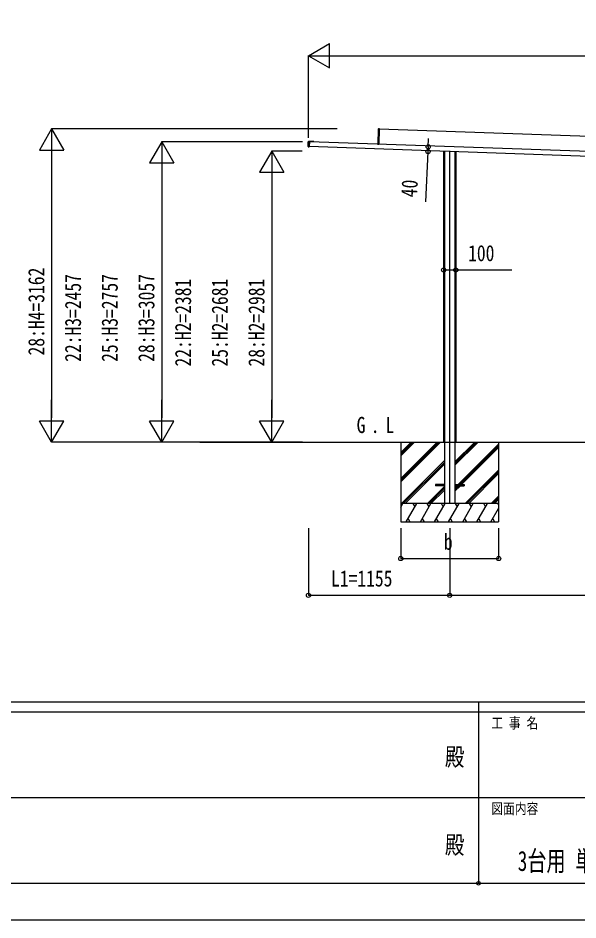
# Model space of a CAD drawing. Units: millimetres, scale not verified. Extents: x -16820 to 16820, y -11880 to 11880.
# Drawn here: x -3784 to 794, y -11880 to -4505 of the extents above; entities that cross this region are included whole.
import ezdxf
from ezdxf.enums import TextEntityAlignment as Align

# ---------------------------------------------------------------- set-up
doc = ezdxf.new("R2010")
doc.units = ezdxf.units.MM
doc.header["$LTSCALE"] = 60
doc.header["$PDMODE"] = 32
doc.header["$PDSIZE"] = 30
for name, color, linetype in [('0-2_USER1', 3, 'Continuous'), ('0-3_YKK_12', 2, 'Continuous'), ('0-4_YKK_A1', 4, 'Continuous'), ('0-5_YKK_D', 6, 'Continuous'), ('0-6_YKK_ZWAK', 7, 'Continuous')]:
    doc.layers.add(name, color=color, linetype=linetype)
doc.styles.add('ＭＳ ゴシック', font='')
doc.styles.get('ＭＳ ゴシック').set_extended_font_data('MS Gothic')

msp = doc.modelspace()

# ---------------------------------------------------------------- linework, layer by layer
at = {"layer": '0-3_YKK_12'}
msp.add_line((-254.92, -8477.5), (-254.92, -5591.79), dxfattribs=at)
at = {"layer": '0-4_YKK_A1'}
for p, q in [((-841.16, -5535.95), (-836.76, -5409.86)), ((-836.29, -5409.88), (-840.69, -5535.96)), ((-836.29, -5409.88), (-836.76, -5409.86)), ((-830.75, -5409.73), (-836.29, -5409.88)), ((-830.75, -5409.73), (-835.13, -5535.16)), ((3544.48, -5565.52), (-830.86, -5412.73)), ((-1412.48, -5555.49), (-1411.12, -5516.51)), ((-1410.78, -5556.58), (-1409.34, -5515.53)), ((-1408.87, -5515.54), (-1410.31, -5556.6)), ((-1408.87, -5515.54), (-1409.34, -5515.53)), ((-1401.33, -5515.34), (-1408.87, -5515.54)), ((-1394.52, -5514.09), (-1408.01, -5513.62)), ((-1403.02, -5513.79), (-1403.06, -5514.89)), ((-1401.33, -5515.34), (-1402.8, -5557.32)), ((3993.36, -5705.77), (-1401.4, -5517.38)), ((3993.37, -5705.27), (-1401.38, -5516.88)), ((-1394.59, -5516.09), (-1394.52, -5514.09)), ((-1388.53, -5514.3), (-1394.52, -5514.09)), ((-1388.6, -5516.3), (-1388.53, -5514.3)), ((-1378.53, -5514.65), (-1388.53, -5514.3)), ((-1378.6, -5516.65), (-1378.53, -5514.65)), ((-1372.61, -5516.86), (-1372.54, -5514.86)), ((-1410.31, -5556.6), (-1410.78, -5556.58)), ((-1402.81, -5557.82), (-1410.32, -5557.1)), ((-1410.31, -5556.6), (-1402.8, -5557.32)), ((-1409.58, -5558.59), (-1404.59, -5558.77)), ((-1404.59, -5558.77), (-1404.55, -5557.65)), ((-1402.8, -5557.32), (-1402.81, -5557.82)), ((3991.98, -5745.25), (-1402.78, -5556.86)), ((-840.69, -5535.96), (-841.16, -5535.95)), ((-840.72, -5536.16), (-839.17, -5536.22)), ((-839.18, -5536.52), (-839.18, -5536.51)), ((-838.68, -5536.53), (-838.65, -5535.53)), ((-838.65, -5535.53), (-835.65, -5535.64)), ((-304.92, -5595.2), (-304.92, -7975)), ((-298.06, -5595.44), (-298.06, -8475)), ((-211.78, -5598.45), (-211.78, -8475)), ((-204.92, -5598.69), (-204.92, -7975)), ((4796.36, -7975), (-2298.01, -7975)), ((-654.92, -7975), (-654.92, -8625)), ((-654.92, -8268.98), (-360.94, -7975)), ((-654.92, -8283.12), (-346.8, -7975)), ((-654.92, -8297.26), (-332.66, -7975)), ((-654.92, -8056.84), (-573.08, -7975)), ((-654.92, -8070.99), (-558.93, -7975)), ((-654.92, -8085.13), (-544.79, -7975)), ((-211.78, -8162.49), (-24.29, -7975)), ((-211.78, -8148.35), (-38.43, -7975)), ((-211.78, -8134.21), (-52.57, -7975)), ((-185.94, -8320.5), (145.08, -7989.48)), ((-171.8, -8320.5), (145.08, -8003.62)), ((-157.66, -8320.5), (145.08, -8017.76)), ((145.08, -7975), (145.08, -8625)), ((-648.81, -8475), (-298.06, -8124.25)), ((-634.67, -8475), (-298.06, -8138.39)), ((-620.53, -8475), (-298.06, -8152.53)), ((-128.31, -8475), (145.08, -8201.61)), ((-114.17, -8475), (145.08, -8215.75)), ((-100.03, -8475), (145.08, -8229.9)), ((-372.42, -8320.5), (-372.42, -8329.5)), ((-298.06, -8320.5), (-372.42, -8320.5)), ((-298.06, -8329.5), (-372.42, -8329.5)), ((-211.78, -8320.5), (-137.42, -8320.5)), ((-211.78, -8374.62), (-166.66, -8329.5)), ((-211.78, -8346.34), (-194.94, -8329.5)), ((-211.78, -8360.48), (-180.8, -8329.5)), ((-211.78, -8329.5), (-137.42, -8329.5)), ((-137.42, -8320.5), (-137.42, -8329.5)), ((-436.68, -8475), (-298.06, -8336.38)), ((-422.54, -8475), (-298.06, -8350.52)), ((-408.39, -8475), (-298.06, -8364.66)), ((145.08, -8475), (-654.92, -8475)), ((-654.92, -8503.94), (-638.21, -8475)), ((-610.38, -8625), (-523.77, -8475)), ((-538.77, -8500.98), (-553.78, -8475)), ((-494.9, -8625), (-408.3, -8475)), ((-423.3, -8500.98), (-438.3, -8475)), ((-379.43, -8625), (-292.83, -8475)), ((-307.83, -8500.98), (-322.83, -8475)), ((-263.96, -8625), (-177.36, -8475)), ((-192.36, -8500.98), (-207.36, -8475)), ((-148.49, -8625), (-61.89, -8475)), ((-76.89, -8500.98), (-91.89, -8475)), ((-33.02, -8625), (53.58, -8475)), ((38.58, -8500.98), (23.58, -8475)), ((83.82, -8475), (145.08, -8413.74)), ((97.96, -8475), (145.08, -8427.88)), ((112.1, -8475), (145.08, -8442.03)), ((145.08, -8485.45), (139.05, -8475)), ((-653.21, -8500.98), (-654.92, -8498.02)), ((82.45, -8625), (145.08, -8516.52)), ((-654.92, -8625), (145.08, -8625)), ((-595.38, -8599.02), (-580.38, -8625)), ((-479.91, -8599.02), (-464.91, -8625)), ((-364.43, -8599.02), (-349.43, -8625)), ((-248.96, -8599.02), (-233.97, -8625)), ((-133.5, -8599.02), (-118.5, -8625)), ((-18.02, -8599.02), (-3.03, -8625)), ((97.45, -8599.02), (112.44, -8625))]:
    msp.add_line(p, q, dxfattribs=at)
for points in [[(-836.27, -5409.38), (-830.73, -5409.23), (-830.75, -5409.73)], [(-1408.86, -5515.04), (-1401.31, -5514.85), (-1401.33, -5515.34)], [(-1366.04, -5515.08), (-1366.11, -5517.08), (-1401.35, -5515.85)], [(-1366.04, -5515.08), (-1372.54, -5514.86), (-1378.53, -5514.65)], [(-839.16, -5536.02), (-839.17, -5536.22), (-839.18, -5536.51)]]:
    msp.add_lwpolyline(points, dxfattribs=at)
for centre, radius, start, end in [((-836.26, -5409.88), 0.5, 91.5, 178), ((-834.23, -5409.7), 2.07, 171.06854, 184.93146), ((-1408.12, -5516.62), 3, 88, 178), ((-1408.84, -5515.54), 0.5, 91.5, 178), ((-1406.81, -5515.36), 2.07, 171.06854, 184.93146), ((-1409.48, -5555.59), 3, 178, 268), ((-1410.28, -5556.6), 0.5, 178, 264.5), ((-1408.26, -5556.92), 2.07, 171.06854, 184.93146), ((-841.88, -5533.87), 2.57, 274.35627, 296.72012), ((-841.66, -5535.93), 0.5, 268, 358), ((-841.97, -5536.19), 1.25, 347.57092, 1.44211), ((-841.69, -5535.93), 1, 346.46304, 358), ((-838.66, -5536.03), 0.5, 88, 178), ((-835.63, -5535.14), 0.5, 268, 358)]:
    msp.add_arc(centre, radius, start, end, dxfattribs=at)
msp.add_ellipse((-840.08, -5536.18), major_axis=(4.91, -0.17), ratio=0.061049, start_param=4.712389, end_param=4.8994983, dxfattribs=at)
at = {"layer": '0-5_YKK_D'}
for p, q in [((-1409.92, -4813.22), (-1236.72, -4713.22)), ((-1236.72, -4913.22), (-1236.72, -4713.22)), ((-1409.92, -5484.59), (-1409.92, -4812.22)), ((-1409.92, -4813.22), (-1236.72, -4913.22)), ((-1409.92, -4813.22), (-1063.51, -4813.22)), ((-1209.92, -4813.22), (3800.07, -4813.22)), ((-3509.92, -5412.22), (-3609.92, -5585.43)), ((-1174.52, -5412.22), (-3510.92, -5412.22)), ((-3509.92, -5412.22), (-3409.92, -5585.43)), ((-3509.92, -5412.22), (-3509.92, -5758.63)), ((-2609.92, -5517.07), (-2709.92, -5690.27)), ((-1459.92, -5517.07), (-2610.92, -5517.07)), ((-2609.92, -5517.07), (-2509.92, -5690.27)), ((-2609.92, -5517.07), (-2609.92, -5863.48)), ((-430.84, -5558.1), (-427.59, -5490.18)), ((-3609.92, -5585.43), (-3409.92, -5585.43)), ((-1709.92, -5593.4), (-1809.92, -5766.6)), ((-1460.92, -5593.4), (-1710.92, -5593.4)), ((-1709.92, -5593.4), (-1609.92, -5766.6)), ((-1709.92, -5593.4), (-1709.92, -5939.81)), ((-432.75, -5598.06), (-452.39, -6008.79)), ((-430.84, -5558.1), (-432.75, -5598.06)), ((-3509.92, -5612.22), (-3509.92, -7774)), ((-2709.92, -5690.27), (-2509.92, -5690.27)), ((-2609.92, -5717.07), (-2609.92, -7774)), ((-1809.92, -5766.6), (-1609.92, -5766.6)), ((-1709.92, -5793.4), (-1709.92, -7774)), ((-3509.92, -7974), (-3509.92, -7627.59)), ((-2609.92, -7974), (-2609.92, -7627.59)), ((-1709.92, -7974), (-1709.92, -7627.59)), ((-3509.92, -7974), (-3609.92, -7800.8)), ((-3409.92, -7800.8), (-3609.92, -7800.8)), ((-3509.92, -7974), (-3409.92, -7800.8)), ((-2609.92, -7974), (-2709.92, -7800.8)), ((-2509.92, -7800.8), (-2709.92, -7800.8)), ((-2609.92, -7974), (-2509.92, -7800.8)), ((-1709.92, -7974), (-1809.92, -7800.8)), ((-1609.92, -7800.8), (-1809.92, -7800.8)), ((-1709.92, -7974), (-1609.92, -7800.8)), ((-1459.92, -7974), (-3510.92, -7974)), ((-1459.92, -7974), (-2610.92, -7974)), ((-1459.92, -7974), (-1710.92, -7974)), ((-1409.92, -8675), (-1409.92, -9226)), ((-654.92, -8675), (-654.92, -8926)), ((-254.92, -8675), (-254.92, -9226)), ((-254.92, -8675), (-254.92, -9226)), ((145.08, -8675), (145.08, -8926)), ((-654.92, -8925), (145.08, -8925)), ((-1409.92, -9225), (-254.92, -9225)), ((-254.92, -9225), (2845.08, -9225))]:
    msp.add_line(p, q, dxfattribs=at)
msp.add_lwpolyline([(-304.92, -6564.94), (-204.92, -6564.94), (253.48, -6564.94)], dxfattribs=at)
for centre in [(-432.75, -5598.06), (-430.84, -5558.1), (-304.92, -6564.94), (-204.92, -6564.94), (-654.92, -8925), (145.08, -8925), (-1409.92, -9225), (-254.92, -9225), (-254.92, -9225)]:
    msp.add_circle(centre, 17, dxfattribs=at)
at = {"layer": '0-6_YKK_ZWAK'}
for p, q in [((15580.08, -10100), (-15619.92, -10100)), ((-19.92, -10100), (-19.92, -11580)), ((-19.92, -10180), (-5219.92, -10180)), ((5180.08, -10180), (-19.92, -10180)), ((-5189.92, -10880), (-19.92, -10880)), ((-19.92, -10880), (5180.08, -10880)), ((-5219.92, -11580), (-19.92, -11580)), ((-19.92, -11580), (5180.08, -11580))]:
    msp.add_line(p, q, dxfattribs=at)
msp.add_lwpolyline([(-16820, -11880), (16820, -11880), (16820, 11880), (-16820, 11880)], close=True, dxfattribs=at)
msp.add_point((-19.92, -11580), dxfattribs=at)

# ---------------------------------------------------------------- texts
at = {"layer": '0-2_USER1', "style": 'ＭＳ ゴシック'}
for s, height, width, p in [('G', 132, 0.8, (-1016, -7938)), ('L', 132, 0.8, (-779.58, -7938)), ('.', 132, 0.8, (-900.8, -7938)), ('3台用 単体セット 柱中央タイプ 丸柱 姿図 54-80', 164.2, 0.7, (301.25, -11528.67))]:
    msp.add_text(s, height=height, dxfattribs=dict(at, width=width)).set_placement(p, align=Align.BOTTOM_LEFT)
at = {"layer": '0-5_YKK_D', "style": 'ＭＳ ゴシック', "width": 0.8}
for s, rotation, p in [('40', 87.262, (-482.82, -5975.3)), ('28:H4=3162', 90, (-3529.92, -7264.31)), ('22:H3=2457', 90, (-3229.92, -7316.73)), ('25:H3=2757', 90, (-2929.92, -7316.73)), ('28:H3=3057', 90, (-2629.92, -7316.73)), ('22:H2=2381', 90, (-2329.92, -7354.9)), ('25:H2=2681', 90, (-2029.92, -7354.9)), ('28:H2=2981', 90, (-1729.92, -7354.9))]:
    msp.add_text(s, height=132, rotation=rotation, dxfattribs=at).set_placement(p, align=Align.BOTTOM_LEFT)
for s, p in [('100', (-104.92, -6532.94)), ('b', (-302.92, -8893)), ('L1=1155', (-1226.02, -9193))]:
    msp.add_text(s, height=132, dxfattribs=at).set_placement(p, align=Align.BOTTOM_LEFT)
at = {"layer": '0-6_YKK_ZWAK', "style": 'ＭＳ ゴシック', "width": 0.8}
for s, height, p in [('工 事 名', 87.98, (85.08, -10340)), ('殿', 146.6, (-294.67, -10663.33)), ('図面内容', 87.98, (85.08, -11040)), ('殿', 146.6, (-294.67, -11383.33))]:
    msp.add_text(s, height=height, dxfattribs=at).set_placement(p, align=Align.BOTTOM_LEFT)

doc.saveas('drawing.dxf')
